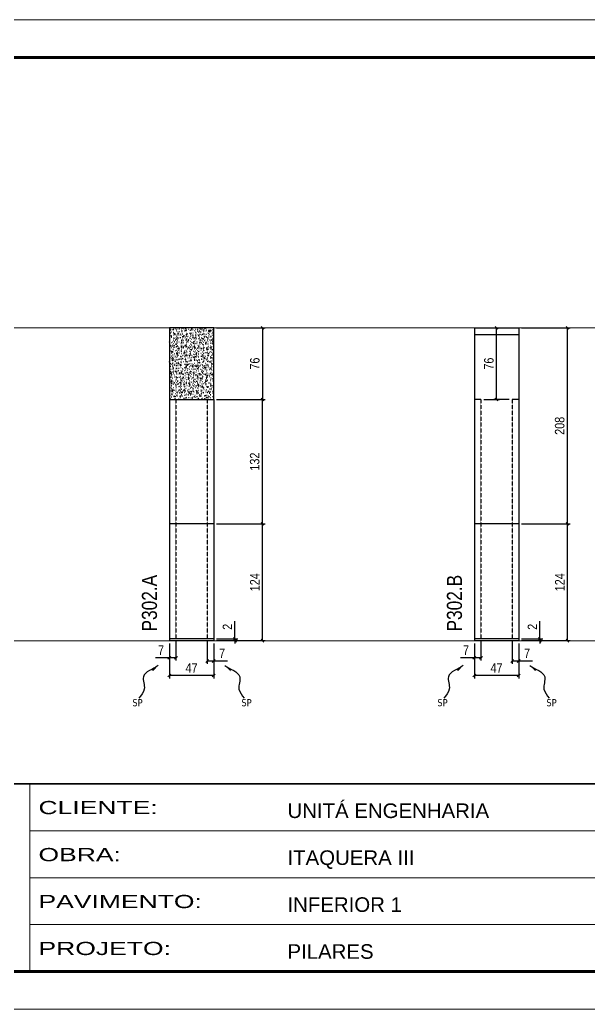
# Model space of a CAD drawing. Extents: x 2282 to 12463, y 760 to 16806.
# Drawn here: x 8068 to 8672, y 13394 to 14444 of the extents above; entities that cross this region are included whole.
import ezdxf

# ---------------------------------------------------------------- set-up
doc = ezdxf.new("R2010")
doc.units = 0
for name, pattern in [('CONTINUO', [0]), ('DASHED', [0.75, 0.5, -0.25]), ('HIDDEN', [0.375, 0.25, -0.125])]:
    doc.linetypes.add(name, pattern=pattern)
for name, color, linetype, lineweight in [('CARIMBO', 255, 'Continuous', 9), ('Folhas', 255, 'Continuous', 9), ('SARRAFO DE PRESSAO', 251, 'DASHED', 9)]:
    doc.layers.add(name, color=color, linetype=linetype, lineweight=lineweight)
for name, color, linetype in [('COTA', 241, 'Continuous'), ('NOMENCLATURA', 7, 'Continuous'), ('Painéis', 200, 'Continuous'), ('SARR_2.2x7', 40, 'Continuous'), ('texto', 7, 'Continuous')]:
    doc.layers.add(name, color=color, linetype=linetype)
doc.styles.add('ARIAL', font='arial.ttf')
doc.styles.add('ARIAL_NARROW', font='ARIALN.TTF', dxfattribs={"height": 0.2})
doc.styles.add('COTA TECNICA', font='techl___.ttf', dxfattribs={"height": 10})
doc.styles.add('COTA TECNICA-50', font='techl___.ttf', dxfattribs={"height": 10})
doc.styles.get("Standard").update_dxf_attribs({"font": 'arial.ttf'})
doc.styles.add('Tecnologia', font='')
doc.styles.get('Tecnologia').set_extended_font_data('Forgotten Futurist')
doc.dimstyles.new('COTA PAINEL-50', dxfattribs={"dimtxt": 10, "dimasz": 3, "dimexe": 3, "dimexo": 3, "dimgap": 3, "dimtad": 1, "dimdec": 1, "dimzin": 12, "dimdsep": 46, "dimtxsty": 'COTA TECNICA-50', "dimblk1": 'OBLIQUE', "dimblk2": 'OBLIQUE', "dimsah": 1, "dimcen": 0.9, "dimclrd": 4, "dimclre": 4, "dimclrt": 240, "dimadec": 1, "dimazin": 3, "dimtfac": 1, "dimtdec": 1, "dimtmove": 0, "dimatfit": 3, "dimfxl": 1, "dimtolj": 1, "dimtzin": 12, "dimarcsym": 0})
doc.dimstyles.new('PAINEL', dxfattribs={"dimtxt": 10, "dimasz": 3, "dimexe": 3, "dimexo": 3, "dimgap": 3, "dimtad": 1, "dimdec": 1, "dimzin": 12, "dimdsep": 46, "dimtxsty": 'COTA TECNICA', "dimblk1": 'OBLIQUE', "dimblk2": 'OBLIQUE', "dimsah": 1, "dimcen": 0.9, "dimclrd": 4, "dimclre": 4, "dimclrt": 240, "dimadec": 1, "dimazin": 3, "dimtfac": 1, "dimtdec": 1, "dimtmove": 0, "dimatfit": 3, "dimfxl": 1, "dimtolj": 1, "dimtzin": 12, "dimarcsym": 0})
doc.dimstyles.get("Standard").update_dxf_attribs({"dimtxt": 0.18, "dimasz": 0.18, "dimexe": 0.18, "dimexo": 0.0625, "dimgap": 0.09, "dimtad": 0, "dimtih": 1, "dimtoh": 1, "dimdec": 4, "dimzin": 0, "dimdsep": 46, "dimtxsty": 'Standard', "dimcen": 0.09, "dimadec": 0, "dimazin": 0, "dimtfac": 1, "dimtdec": 4, "dimtofl": 0, "dimtmove": 0, "dimatfit": 3, "dimfxl": 1, "dimtolj": 1, "dimtzin": 0, "dimarcsym": 0})

# ---------------------------------------------------------------- blocks, each defined once
blk = doc.blocks.new('9999999999')
at = {"color": 30, "linetype": 'CONTINUO'}
for p, q in [((98564.6, 34230.2), (98564.6, 34429.4)), ((98564.6, 34379.6), (99584, 34379.6)), ((98564.6, 34329.8), (99488, 34329.8)), ((98564.6, 34280), (99488, 34280))]:
    blk.add_line(p, q, dxfattribs=at)
at = {"color": 30, "linetype": 'CONTINUO', "const_width": 2}
blk.add_lwpolyline([(99584, 34230.2), (99584, 34414.4, 0.414214), (99569, 34429.4), (98229, 34429.4, 0.414214), (98214, 34414.4), (98214, 34245.2, 0.414214), (98229, 34230.2), (99584, 34230.2)], format="xyb", dxfattribs=at)
at = {"layer": 'Folhas'}
blk.add_lwpolyline([(98139, 34190.2), (99624, 34190.2), (99624, 35240.2), (98139, 35240.2)], close=True, dxfattribs=at)
at = {"layer": 'Folhas', "color": 30, "const_width": 3}
blk.add_lwpolyline([(98214, 34230.2), (99584, 34230.2), (99584, 35200.2), (98214, 35200.2)], close=True, dxfattribs=at)
at = {"color": 7, "linetype": 'Continuous', "ltscale": 5, "style": 'ARIAL'}
for s, height, p in [('UNITÁ ENGENHARIA', 15.483, (98837.7, 34393.1)), ('ITAQUERA III', 15.483, (98837.7, 34343.3)), ('INFERIOR 1', 15.48, (98837.7, 34293.5)), ('PILARES', 15.48, (98837.7, 34243.7))]:
    blk.add_text(s, height=height, dxfattribs=at).set_placement(p)
at = {"layer": 'Folhas', "color": 7, "style": 'Tecnologia', "width": 1.5}
for s, p in [('CLIENTE:', (98573.7, 34397.2)), ('OBRA:', (98573.7, 34347.3)), ('PAVIMENTO:', (98573.7, 34297.5)), ('PROJETO:', (98573.7, 34247.7))]:
    blk.add_text(s, height=14, dxfattribs=at).set_placement(p)
blk = doc.blocks.new('_Oblique')
at = {"color": 0, "linetype": 'ByBlock', "lineweight": -2}
blk.add_line((-0.5, -0.5), (0.5, 0.5), dxfattribs=at)
blk = doc.blocks.new('*D279')
at = {"layer": 'COTA', "color": 4, "lineweight": -2, "transparency": 16777216}
for p, q in [((8296.4, 13787.1), (8296.4, 13805.9)), ((8276.9, 13787.1), (8299.4, 13787.1)), ((8296.4, 13785.1), (8296.4, 13787.1)), ((8276.9, 13785.1), (8299.4, 13785.1)), ((8296.4, 13785.1), (8296.4, 13782.1))]:
    blk.add_line(p, q, dxfattribs=at)
at = {"layer": 'Defpoints', "color": 0, "transparency": 16777216}
for p in [(8273.9, 13787.1), (8273.9, 13785.1), (8296.4, 13785.1)]:
    blk.add_point(p, dxfattribs=at)
at = {"layer": 'COTA', "color": 4, "lineweight": -2, "transparency": 16777216, "xscale": 3, "yscale": 3, "zscale": 3}
for p, rotation in [((8296.4, 13787.1), 270), ((8296.4, 13785.1), 90)]:
    blk.add_blockref('_Oblique', p, dxfattribs=dict(at, rotation=rotation))
at = {"layer": 'COTA', "color": 240, "transparency": 16777216, "insert": (8288.4, 13799.8), "char_height": 10, "attachment_point": 5, "rotation": 90, "style": 'COTA TECNICA-50'}
blk.add_mtext('\\A1;2', dxfattribs=at)
blk = doc.blocks.new('*D280')
at = {"layer": 'COTA', "color": 4, "lineweight": -2, "transparency": 16777216}
for p, q in [((8226.9, 13782.1), (8226.9, 13763.9)), ((8233.9, 13784.1), (8233.9, 13763.9)), ((8226.9, 13766.9), (8212.2, 13766.9)), ((8233.9, 13766.9), (8226.9, 13766.9))]:
    blk.add_line(p, q, dxfattribs=at)
at = {"layer": 'Defpoints', "color": 0, "transparency": 16777216}
for p in [(8233.9, 13787.1), (8226.9, 13785.1), (8226.9, 13766.9)]:
    blk.add_point(p, dxfattribs=at)
at = {"layer": 'COTA', "color": 4, "lineweight": -2, "transparency": 16777216, "xscale": 3, "yscale": 3, "zscale": 3, "rotation": 180}
blk.add_blockref('_Oblique', (8226.9, 13766.9), dxfattribs=at)
at = {"layer": 'COTA', "color": 4, "lineweight": -2, "transparency": 16777216, "xscale": 3, "yscale": 3, "zscale": 3}
blk.add_blockref('_Oblique', (8233.9, 13766.9), dxfattribs=at)
at = {"layer": 'COTA', "color": 240, "transparency": 16777216, "insert": (8218, 13775), "char_height": 10, "attachment_point": 5, "style": 'COTA TECNICA-50'}
blk.add_mtext('\\A1;7', dxfattribs=at)
blk = doc.blocks.new('*D281')
at = {"layer": 'COTA', "color": 4, "lineweight": -2, "transparency": 16777216}
for p, q in [((8266.9, 13784.1), (8266.9, 13760.6)), ((8273.9, 13782.1), (8273.9, 13760.6)), ((8266.9, 13763.6), (8273.9, 13763.6)), ((8273.9, 13763.6), (8288.6, 13763.6))]:
    blk.add_line(p, q, dxfattribs=at)
at = {"layer": 'Defpoints', "color": 0, "transparency": 16777216}
for p in [(8266.9, 13787.1), (8273.9, 13785.1), (8273.9, 13763.6)]:
    blk.add_point(p, dxfattribs=at)
at = {"layer": 'COTA', "color": 4, "lineweight": -2, "transparency": 16777216, "xscale": 3, "yscale": 3, "zscale": 3, "rotation": 180}
blk.add_blockref('_Oblique', (8266.9, 13763.6), dxfattribs=at)
at = {"layer": 'COTA', "color": 4, "lineweight": -2, "transparency": 16777216, "xscale": 3, "yscale": 3, "zscale": 3}
blk.add_blockref('_Oblique', (8273.9, 13763.6), dxfattribs=at)
at = {"layer": 'COTA', "color": 240, "transparency": 16777216, "insert": (8282.8, 13771.7), "char_height": 10, "attachment_point": 5, "style": 'COTA TECNICA-50'}
blk.add_mtext('\\A1;7', dxfattribs=at)
blk = doc.blocks.new('*D282')
at = {"layer": 'COTA', "color": 4, "linetype": 'ByBlock', "lineweight": -2, "transparency": 16777216}
for p, q in [((8276.9, 13909.1), (8328.6, 13909.1)), ((8325.6, 13785.1), (8325.6, 13909.1)), ((8276.9, 13785.1), (8328.6, 13785.1))]:
    blk.add_line(p, q, dxfattribs=at)
at = {"layer": 'Defpoints', "color": 0, "linetype": 'ByBlock', "transparency": 16777216}
for p in [(8273.9, 13909.1), (8325.6, 13909.1), (8273.9, 13785.1)]:
    blk.add_point(p, dxfattribs=at)
at = {"layer": 'COTA', "color": 4, "linetype": 'ByBlock', "lineweight": -2, "transparency": 16777216, "xscale": 3, "yscale": 3, "zscale": 3}
for p, rotation in [((8325.6, 13909.1), 90), ((8325.6, 13785.1), 270)]:
    blk.add_blockref('_Oblique', p, dxfattribs=dict(at, rotation=rotation))
at = {"layer": 'COTA', "color": 240, "linetype": 'ByBlock', "transparency": 16777216, "insert": (8317.5, 13847.1), "char_height": 10, "attachment_point": 5, "rotation": 90, "style": 'COTA TECNICA'}
blk.add_mtext('\\A1;124', dxfattribs=at)
blk = doc.blocks.new('*D285')
at = {"layer": 'COTA', "color": 4, "linetype": 'ByBlock', "lineweight": -2, "transparency": 16777216}
for p, q in [((8276.9, 14117.1), (8328.6, 14117.1)), ((8325.6, 14117.1), (8325.6, 14041.1)), ((8276.9, 14041.1), (8328.6, 14041.1))]:
    blk.add_line(p, q, dxfattribs=at)
at = {"layer": 'Defpoints', "color": 0, "linetype": 'ByBlock', "transparency": 16777216}
for p in [(8273.9, 14117.1), (8273.9, 14041.1), (8325.6, 14041.1)]:
    blk.add_point(p, dxfattribs=at)
at = {"layer": 'COTA', "color": 4, "linetype": 'ByBlock', "lineweight": -2, "transparency": 16777216, "xscale": 3, "yscale": 3, "zscale": 3}
for p, rotation in [((8325.6, 14117.1), 90), ((8325.6, 14041.1), 270)]:
    blk.add_blockref('_Oblique', p, dxfattribs=dict(at, rotation=rotation))
at = {"layer": 'COTA', "color": 240, "linetype": 'ByBlock', "transparency": 16777216, "insert": (8317.5, 14079.1), "char_height": 10, "attachment_point": 5, "rotation": 90, "style": 'COTA TECNICA'}
blk.add_mtext('\\A1;76', dxfattribs=at)
blk = doc.blocks.new('*D286')
at = {"layer": 'COTA', "color": 4, "linetype": 'ByBlock', "lineweight": -2, "transparency": 16777216}
for p, q in [((8226.9, 13782.1), (8226.9, 13745.1)), ((8273.9, 13782.1), (8273.9, 13745.1)), ((8273.9, 13748.1), (8226.9, 13748.1))]:
    blk.add_line(p, q, dxfattribs=at)
at = {"layer": 'Defpoints', "color": 0, "linetype": 'ByBlock', "transparency": 16777216}
for p in [(8226.9, 13785.1), (8273.9, 13785.1), (8226.9, 13748.1)]:
    blk.add_point(p, dxfattribs=at)
at = {"layer": 'COTA', "color": 4, "linetype": 'ByBlock', "lineweight": -2, "transparency": 16777216, "xscale": 3, "yscale": 3, "zscale": 3, "rotation": 180}
blk.add_blockref('_Oblique', (8226.9, 13748.1), dxfattribs=at)
at = {"layer": 'COTA', "color": 4, "linetype": 'ByBlock', "lineweight": -2, "transparency": 16777216, "xscale": 3, "yscale": 3, "zscale": 3}
blk.add_blockref('_Oblique', (8273.9, 13748.1), dxfattribs=at)
at = {"layer": 'COTA', "color": 240, "linetype": 'ByBlock', "transparency": 16777216, "insert": (8250.4, 13756.2), "char_height": 10, "attachment_point": 5, "style": 'COTA TECNICA'}
blk.add_mtext('\\A1;47', dxfattribs=at)
blk = doc.blocks.new('*D287')
at = {"layer": 'COTA', "color": 4, "linetype": 'ByBlock', "lineweight": -2, "transparency": 16777216}
for p, q in [((8276.9, 14041.1), (8328.6, 14041.1)), ((8325.6, 13909.1), (8325.6, 14041.1)), ((8276.9, 13909.1), (8328.6, 13909.1))]:
    blk.add_line(p, q, dxfattribs=at)
at = {"layer": 'Defpoints', "color": 0, "linetype": 'ByBlock', "transparency": 16777216}
for p in [(8273.9, 14041.1), (8325.6, 14041.1), (8273.9, 13909.1)]:
    blk.add_point(p, dxfattribs=at)
at = {"layer": 'COTA', "color": 4, "linetype": 'ByBlock', "lineweight": -2, "transparency": 16777216, "xscale": 3, "yscale": 3, "zscale": 3}
for p, rotation in [((8325.6, 14041.1), 90), ((8325.6, 13909.1), 270)]:
    blk.add_blockref('_Oblique', p, dxfattribs=dict(at, rotation=rotation))
at = {"layer": 'COTA', "color": 240, "linetype": 'ByBlock', "transparency": 16777216, "insert": (8317.4, 13975.1), "char_height": 10, "attachment_point": 5, "rotation": 90, "style": 'COTA TECNICA'}
blk.add_mtext('\\A1;132', dxfattribs=at)
blk = doc.blocks.new('*D288')
at = {"layer": 'COTA', "color": 4, "lineweight": -2, "transparency": 16777216}
for p, q in [((8619.8, 13787.1), (8619.8, 13805.9)), ((8600.3, 13787.1), (8622.8, 13787.1)), ((8619.8, 13785.1), (8619.8, 13787.1)), ((8600.3, 13785.1), (8622.8, 13785.1)), ((8619.8, 13785.1), (8619.8, 13782.1))]:
    blk.add_line(p, q, dxfattribs=at)
at = {"layer": 'Defpoints', "color": 0, "transparency": 16777216}
for p in [(8597.3, 13787.1), (8597.3, 13785.1), (8619.8, 13785.1)]:
    blk.add_point(p, dxfattribs=at)
at = {"layer": 'COTA', "color": 4, "lineweight": -2, "transparency": 16777216, "xscale": 3, "yscale": 3, "zscale": 3}
for p, rotation in [((8619.8, 13787.1), 270), ((8619.8, 13785.1), 90)]:
    blk.add_blockref('_Oblique', p, dxfattribs=dict(at, rotation=rotation))
at = {"layer": 'COTA', "color": 240, "transparency": 16777216, "insert": (8611.8, 13799.8), "char_height": 10, "attachment_point": 5, "rotation": 90, "style": 'COTA TECNICA-50'}
blk.add_mtext('\\A1;2', dxfattribs=at)
blk = doc.blocks.new('*D289')
at = {"layer": 'COTA', "color": 4, "lineweight": -2, "transparency": 16777216}
for p, q in [((8550.3, 13782.1), (8550.3, 13763.9)), ((8557.3, 13784.1), (8557.3, 13763.9)), ((8550.3, 13766.9), (8535.6, 13766.9)), ((8557.3, 13766.9), (8550.3, 13766.9))]:
    blk.add_line(p, q, dxfattribs=at)
at = {"layer": 'Defpoints', "color": 0, "transparency": 16777216}
for p in [(8557.3, 13787.1), (8550.3, 13785.1), (8550.3, 13766.9)]:
    blk.add_point(p, dxfattribs=at)
at = {"layer": 'COTA', "color": 4, "lineweight": -2, "transparency": 16777216, "xscale": 3, "yscale": 3, "zscale": 3, "rotation": 180}
blk.add_blockref('_Oblique', (8550.3, 13766.9), dxfattribs=at)
at = {"layer": 'COTA', "color": 4, "lineweight": -2, "transparency": 16777216, "xscale": 3, "yscale": 3, "zscale": 3}
blk.add_blockref('_Oblique', (8557.3, 13766.9), dxfattribs=at)
at = {"layer": 'COTA', "color": 240, "transparency": 16777216, "insert": (8541.4, 13775), "char_height": 10, "attachment_point": 5, "style": 'COTA TECNICA-50'}
blk.add_mtext('\\A1;7', dxfattribs=at)
blk = doc.blocks.new('*D290')
at = {"layer": 'COTA', "color": 4, "lineweight": -2, "transparency": 16777216}
for p, q in [((8590.3, 13784.1), (8590.3, 13760.6)), ((8597.3, 13782.1), (8597.3, 13760.6)), ((8590.3, 13763.6), (8597.3, 13763.6)), ((8597.3, 13763.6), (8612, 13763.6))]:
    blk.add_line(p, q, dxfattribs=at)
at = {"layer": 'Defpoints', "color": 0, "transparency": 16777216}
for p in [(8590.3, 13787.1), (8597.3, 13785.1), (8597.3, 13763.6)]:
    blk.add_point(p, dxfattribs=at)
at = {"layer": 'COTA', "color": 4, "lineweight": -2, "transparency": 16777216, "xscale": 3, "yscale": 3, "zscale": 3, "rotation": 180}
blk.add_blockref('_Oblique', (8590.3, 13763.6), dxfattribs=at)
at = {"layer": 'COTA', "color": 4, "lineweight": -2, "transparency": 16777216, "xscale": 3, "yscale": 3, "zscale": 3}
blk.add_blockref('_Oblique', (8597.3, 13763.6), dxfattribs=at)
at = {"layer": 'COTA', "color": 240, "transparency": 16777216, "insert": (8606.2, 13771.7), "char_height": 10, "attachment_point": 5, "style": 'COTA TECNICA-50'}
blk.add_mtext('\\A1;7', dxfattribs=at)
blk = doc.blocks.new('*D291')
at = {"layer": 'COTA', "color": 4, "linetype": 'ByBlock', "lineweight": -2, "transparency": 16777216}
for p, q in [((8600.3, 13909.1), (8652, 13909.1)), ((8649, 13785.1), (8649, 13909.1)), ((8600.3, 13785.1), (8652, 13785.1))]:
    blk.add_line(p, q, dxfattribs=at)
at = {"layer": 'Defpoints', "color": 0, "linetype": 'ByBlock', "transparency": 16777216}
for p in [(8597.3, 13909.1), (8649, 13909.1), (8597.3, 13785.1)]:
    blk.add_point(p, dxfattribs=at)
at = {"layer": 'COTA', "color": 4, "linetype": 'ByBlock', "lineweight": -2, "transparency": 16777216, "xscale": 3, "yscale": 3, "zscale": 3}
for p, rotation in [((8649, 13909.1), 90), ((8649, 13785.1), 270)]:
    blk.add_blockref('_Oblique', p, dxfattribs=dict(at, rotation=rotation))
at = {"layer": 'COTA', "color": 240, "linetype": 'ByBlock', "transparency": 16777216, "insert": (8640.9, 13847.1), "char_height": 10, "attachment_point": 5, "rotation": 90, "style": 'COTA TECNICA'}
blk.add_mtext('\\A1;124', dxfattribs=at)
blk = doc.blocks.new('*D292')
at = {"layer": 'COTA', "color": 4, "linetype": 'ByBlock', "lineweight": -2, "transparency": 16777216}
for p, q in [((8550.3, 13782.1), (8550.3, 13745.1)), ((8597.3, 13782.1), (8597.3, 13745.1)), ((8597.3, 13748.1), (8550.3, 13748.1))]:
    blk.add_line(p, q, dxfattribs=at)
at = {"layer": 'Defpoints', "color": 0, "linetype": 'ByBlock', "transparency": 16777216}
for p in [(8550.3, 13785.1), (8597.3, 13785.1), (8550.3, 13748.1)]:
    blk.add_point(p, dxfattribs=at)
at = {"layer": 'COTA', "color": 4, "linetype": 'ByBlock', "lineweight": -2, "transparency": 16777216, "xscale": 3, "yscale": 3, "zscale": 3, "rotation": 180}
blk.add_blockref('_Oblique', (8550.3, 13748.1), dxfattribs=at)
at = {"layer": 'COTA', "color": 4, "linetype": 'ByBlock', "lineweight": -2, "transparency": 16777216, "xscale": 3, "yscale": 3, "zscale": 3}
blk.add_blockref('_Oblique', (8597.3, 13748.1), dxfattribs=at)
at = {"layer": 'COTA', "color": 240, "linetype": 'ByBlock', "transparency": 16777216, "insert": (8573.8, 13756.2), "char_height": 10, "attachment_point": 5, "style": 'COTA TECNICA'}
blk.add_mtext('\\A1;47', dxfattribs=at)
blk = doc.blocks.new('*D293')
at = {"layer": 'COTA', "color": 4, "linetype": 'ByBlock', "lineweight": -2, "transparency": 16777216}
for p, q in [((8600.3, 14117.1), (8652, 14117.1)), ((8649, 13909.1), (8649, 14117.1)), ((8600.3, 13909.1), (8652, 13909.1))]:
    blk.add_line(p, q, dxfattribs=at)
at = {"layer": 'Defpoints', "color": 0, "linetype": 'ByBlock', "transparency": 16777216}
for p in [(8597.3, 14117.1), (8649, 14117.1), (8597.3, 13909.1)]:
    blk.add_point(p, dxfattribs=at)
at = {"layer": 'COTA', "color": 4, "linetype": 'ByBlock', "lineweight": -2, "transparency": 16777216, "xscale": 3, "yscale": 3, "zscale": 3}
for p, rotation in [((8649, 14117.1), 90), ((8649, 13909.1), 270)]:
    blk.add_blockref('_Oblique', p, dxfattribs=dict(at, rotation=rotation))
at = {"layer": 'COTA', "color": 240, "linetype": 'ByBlock', "transparency": 16777216, "insert": (8640.8, 14013.1), "char_height": 10, "attachment_point": 5, "rotation": 90, "style": 'COTA TECNICA'}
blk.add_mtext('\\A1;208', dxfattribs=at)
blk = doc.blocks.new('*D294')
at = {"layer": 'COTA', "color": 4, "lineweight": -2, "transparency": 16777216}
for p, q in [((8573.8, 14041.1), (8573.8, 14117.1)), ((8560.3, 14041.1), (8576.8, 14041.1))]:
    blk.add_line(p, q, dxfattribs=at)
at = {"layer": 'Defpoints', "color": 0, "transparency": 16777216}
for p in [(8573.8, 14117.1), (8573.8, 14117.1), (8557.3, 14041.1)]:
    blk.add_point(p, dxfattribs=at)
at = {"layer": 'COTA', "color": 4, "lineweight": -2, "transparency": 16777216, "xscale": 3, "yscale": 3, "zscale": 3}
for p, rotation in [((8573.8, 14117.1), 90), ((8573.8, 14041.1), 270)]:
    blk.add_blockref('_Oblique', p, dxfattribs=dict(at, rotation=rotation))
at = {"layer": 'COTA', "color": 240, "transparency": 16777216, "insert": (8565.7, 14079.1), "char_height": 10, "attachment_point": 5, "rotation": 90, "style": 'COTA TECNICA'}
blk.add_mtext('\\A1;76', dxfattribs=at)
blk = doc.blocks.new('*D295')
at = {"layer": 'COTA', "color": 4, "lineweight": -2, "transparency": 16777216}
for p, q in [((8573.8, 14041.1), (8573.8, 14117.1)), ((8587.3, 14041.1), (8570.8, 14041.1))]:
    blk.add_line(p, q, dxfattribs=at)
at = {"layer": 'Defpoints', "color": 0, "transparency": 16777216}
for p in [(8573.8, 14117.1), (8573.8, 14117.1), (8590.3, 14041.1)]:
    blk.add_point(p, dxfattribs=at)
at = {"layer": 'COTA', "color": 4, "lineweight": -2, "transparency": 16777216, "xscale": 3, "yscale": 3, "zscale": 3}
for p, rotation in [((8573.8, 14117.1), 90), ((8573.8, 14041.1), 270)]:
    blk.add_blockref('_Oblique', p, dxfattribs=dict(at, rotation=rotation))
at = {"layer": 'COTA', "color": 240, "transparency": 16777216, "insert": (8565.7, 14079.1), "char_height": 10, "attachment_point": 5, "rotation": 90, "style": 'COTA TECNICA'}
blk.add_mtext('\\A1;76', dxfattribs=at)

msp = doc.modelspace()

# ---------------------------------------------------------------- hatches: boundary and pattern name
at = {"layer": 'COTA', "linetype": 'ByBlock'}
h = msp.add_hatch(dxfattribs=at)
h.set_pattern_fill('AR-CONC', color=256, scale=0.9)
h.set_pattern_definition([(50, (-123074.2594, -19652.6406), (6.45534164, -0.56476921), [0.675, -7.425]), (355, (-123074.2594, -19652.6406), (-1.248762, 6.7697292), [0.54, -5.94]), (100.4514445, (-123073.7214, -19652.688), (5.20657962, 6.20495992), [0.57366173, -6.310279]), (46.1842, (-123074.259, -19650.841), (9.60517198, -1.48967353), [1.0125, -11.1375]), (96.6356355, (-123073.459, -19650.965), (8.4119575, 8.7670674), [0.8604931, -9.46542384]), (351.184164, (-123074.259, -19650.841), (8.4119575, 8.7670674), [0.81, -8.91]), (21, (-123073.3594, -19651.2906), (5.37216347, -3.62357002), [0.675, -7.425]), (326, (-123073.3594, -19651.2906), (2.189838, 6.5263504), [0.54, -5.94]), (71.451445, (-123072.912, -19651.5926), (7.5620014, 2.90278038), [0.5736617, -6.310279]), (37.5, (-123074.2594, -19652.6406), (0.109438698, 2.996044684), [0, -5.868, 0, -6.03, 0, -5.9625]), (7.5, (-123074.2594, -19652.6406), (2.36762584, 3.54970541), [0, -3.438, 0, -5.733, 0, -2.2725]), (327.5, (-123076.2664, -19652.6406), (4.804401926, -0.202993846), [0, -2.25, 0, -7.02, 0, -9.315]), (317.5, (-123077.1664, -19652.6406), (5.24867552, 0.90094484), [0, -2.925, 0, -4.662, 0, -6.615])])
h.paths.add_polyline_path([(8273.91, 14041.07), (8273.91, 14117.07), (8226.91, 14117.07), (8226.91, 14041.07)])

# ---------------------------------------------------------------- linework, layer by layer
at = {"layer": 'CARIMBO', "color": 3}
for p, q in [((2282.39, 14117.07), (9611.68, 14117.07)), ((2282.39, 13785.07), (9611.68, 13785.07))]:
    msp.add_line(p, q, dxfattribs=at)
at = {"layer": 'COTA', "linetype": 'ByBlock'}
for p, q in [((8273.91, 14117.07), (8226.91, 14117.07)), ((8226.91, 14117.07), (8226.91, 14041.07)), ((8273.91, 14041.07), (8273.91, 14117.07)), ((8557.31, 14041.07), (8550.31, 14041.07)), ((8597.31, 14041.07), (8590.31, 14041.07))]:
    msp.add_line(p, q, dxfattribs=at)
at = {"layer": 'Painéis'}
for p, q in [((8550.31, 14117.07), (8550.31, 13785.07)), ((8550.31, 14117.07), (8597.31, 14117.07)), ((8597.31, 14117.07), (8597.31, 13785.07)), ((8226.91, 14041.07), (8226.91, 13785.07)), ((8226.91, 14041.07), (8273.91, 14041.07)), ((8273.91, 14041.07), (8273.91, 13785.07)), ((8273.91, 13909.07), (8226.91, 13909.07)), ((8597.31, 13909.07), (8550.31, 13909.07)), ((8273.91, 13787.07), (8226.91, 13787.07)), ((8597.31, 13787.07), (8550.31, 13787.07)), ((8273.91, 13785.07), (8226.91, 13785.07)), ((8597.31, 13785.07), (8550.31, 13785.07))]:
    msp.add_line(p, q, dxfattribs=at)
at = {"layer": 'SARR_2.2x7'}
msp.add_line((8550.31, 14110.07), (8597.31, 14110.07), dxfattribs=at)
at = {"layer": 'SARR_2.2x7', "linetype": 'HIDDEN'}
for p, q in [((8233.91, 14041.07), (8233.91, 13909.07)), ((8266.91, 14041.07), (8266.91, 13909.07)), ((8557.31, 14041.07), (8557.31, 13909.07)), ((8590.31, 14041.07), (8590.31, 13909.07)), ((8233.91, 13909.07), (8233.91, 13787.07)), ((8266.91, 13909.07), (8266.91, 13787.07)), ((8557.31, 13909.07), (8557.31, 13787.07)), ((8590.31, 13909.07), (8590.31, 13787.07))]:
    msp.add_line(p, q, dxfattribs=at)

# ---------------------------------------------------------------- block references
at = {"layer": 'SARRAFO DE PRESSAO', "color": 6, "linetype": 'ByBlock'}
msp.add_blockref('9999999999', (-90485.59, -20796.22), dxfattribs=at)

# ---------------------------------------------------------------- texts
at = {"layer": 'NOMENCLATURA', "style": 'ARIAL_NARROW'}
for s, p in [('P302.A', (8213.73, 13794.84)), ('P302.B', (8537.13, 13794.84))]:
    msp.add_text(s, height=16, rotation=90, dxfattribs=at).set_placement(p)
at = {"layer": 'texto', "color": 0, "char_height": 7.5, "attachment_point": 5}
for insert in [(8193.07, 13719.26), (8308.68, 13719.26), (8516.47, 13719.26), (8632.09, 13719.26)]:
    msp.add_mtext('{\\fTahoma|b0|i0|c0|p34;\\C4;SP}', dxfattribs=dict(at, insert=insert))

# ---------------------------------------------------------------- dimensions: what is measured, and where the dimension line sits
at = {"layer": 'COTA', "linetype": 'ByBlock'}
for base, p1, p2, override, picture, middle in [((8325.57, 14041.07), (8273.91, 14117.07), (8273.91, 14041.07), {"dimarcsym": 1}, '*D285', (8317.47, 14079.07)), ((8648.97, 14117.07), (8597.31, 13909.07), (8597.31, 14117.07), {"dimarcsym": 2}, '*D293', (8640.85, 14013.07)), ((8325.57, 14041.07), (8273.91, 13909.07), (8273.91, 14041.07), {"dimarcsym": 2}, '*D287', (8317.35, 13975.07)), ((8325.57, 13909.07), (8273.91, 13785.07), (8273.91, 13909.07), {"dimarcsym": 1}, '*D282', (8317.5, 13847.07)), ((8648.97, 13909.07), (8597.31, 13785.07), (8597.31, 13909.07), {"dimarcsym": 1}, '*D291', (8640.9, 13847.07))]:
    dim = msp.add_linear_dim(base=base, p1=p1, p2=p2, angle=90, dimstyle='PAINEL', override=override, dxfattribs=at)
    dim.commit()
    dim.dimension.update_dxf_attribs({"geometry": picture, "text_midpoint": middle})
at = {"layer": 'COTA'}
for p1, picture in [((8557.31, 14041.07), '*D294'), ((8590.31, 14041.07), '*D295')]:
    dim = msp.add_linear_dim(base=(8573.81, 14117.07), p1=p1, p2=(8573.81, 14117.07), angle=90, dimstyle='PAINEL', dxfattribs=at)
    dim.commit()
    dim.dimension.update_dxf_attribs({"geometry": picture, "text_midpoint": (8565.71, 14079.07)})
for base, p1, p2, picture, middle in [((8296.43, 13785.07), (8273.91, 13787.07), (8273.91, 13785.07), '*D279', (8296.43, 13799.82)), ((8619.83, 13785.07), (8597.31, 13787.07), (8597.31, 13785.07), '*D288', (8619.83, 13799.82))]:
    dim = msp.add_linear_dim(base=base, p1=p1, p2=p2, angle=90, dimstyle='COTA PAINEL-50', dxfattribs=at)
    dim.commit()
    dim.dimension.update_dxf_attribs({"geometry": picture, "text_midpoint": middle, "dimtype": 160})
for base, p1, p2, picture, middle in [((8226.91, 13766.9), (8233.91, 13787.07), (8226.91, 13785.07), '*D280', (8218.04, 13774.97)), ((8273.91, 13763.63), (8266.91, 13787.07), (8273.91, 13785.07), '*D281', (8282.77, 13771.7)), ((8550.31, 13766.9), (8557.31, 13787.07), (8550.31, 13785.07), '*D289', (8541.44, 13774.97)), ((8597.31, 13763.63), (8590.31, 13787.07), (8597.31, 13785.07), '*D290', (8606.17, 13771.7))]:
    dim = msp.add_linear_dim(base=base, p1=p1, p2=p2, dimstyle='COTA PAINEL-50', dxfattribs=at)
    dim.commit()
    dim.dimension.update_dxf_attribs({"geometry": picture, "text_midpoint": middle})
at = {"layer": 'COTA', "linetype": 'ByBlock'}
for base, p1, p2, picture, middle in [((8226.91, 13748.15), (8273.91, 13785.07), (8226.91, 13785.07), '*D286', (8250.41, 13756.22)), ((8550.31, 13748.15), (8597.31, 13785.07), (8550.31, 13785.07), '*D292', (8573.81, 13756.22))]:
    dim = msp.add_linear_dim(base=base, p1=p1, p2=p2, dimstyle='PAINEL', override={"dimarcsym": 2}, dxfattribs=at)
    dim.commit()
    dim.dimension.update_dxf_attribs({"geometry": picture, "text_midpoint": middle})

# ---------------------------------------------------------------- leaders
at = {"layer": 'COTA', "path_type": 1}
for points in [[(8215.08, 13758.57), (8199.29, 13746.74), (8200.22, 13733.73), (8194.67, 13723.95)], [(8285.74, 13758.57), (8301.52, 13746.74), (8300.6, 13733.73), (8306.15, 13723.95)], [(8538.48, 13758.57), (8522.69, 13746.74), (8523.62, 13733.73), (8518.07, 13723.95)], [(8609.14, 13758.57), (8624.92, 13746.74), (8624, 13733.73), (8629.55, 13723.95)]]:
    msp.add_leader(points, dimstyle='Standard', override={"dimasz": 8}, dxfattribs=at)

doc.saveas('drawing.dxf')
